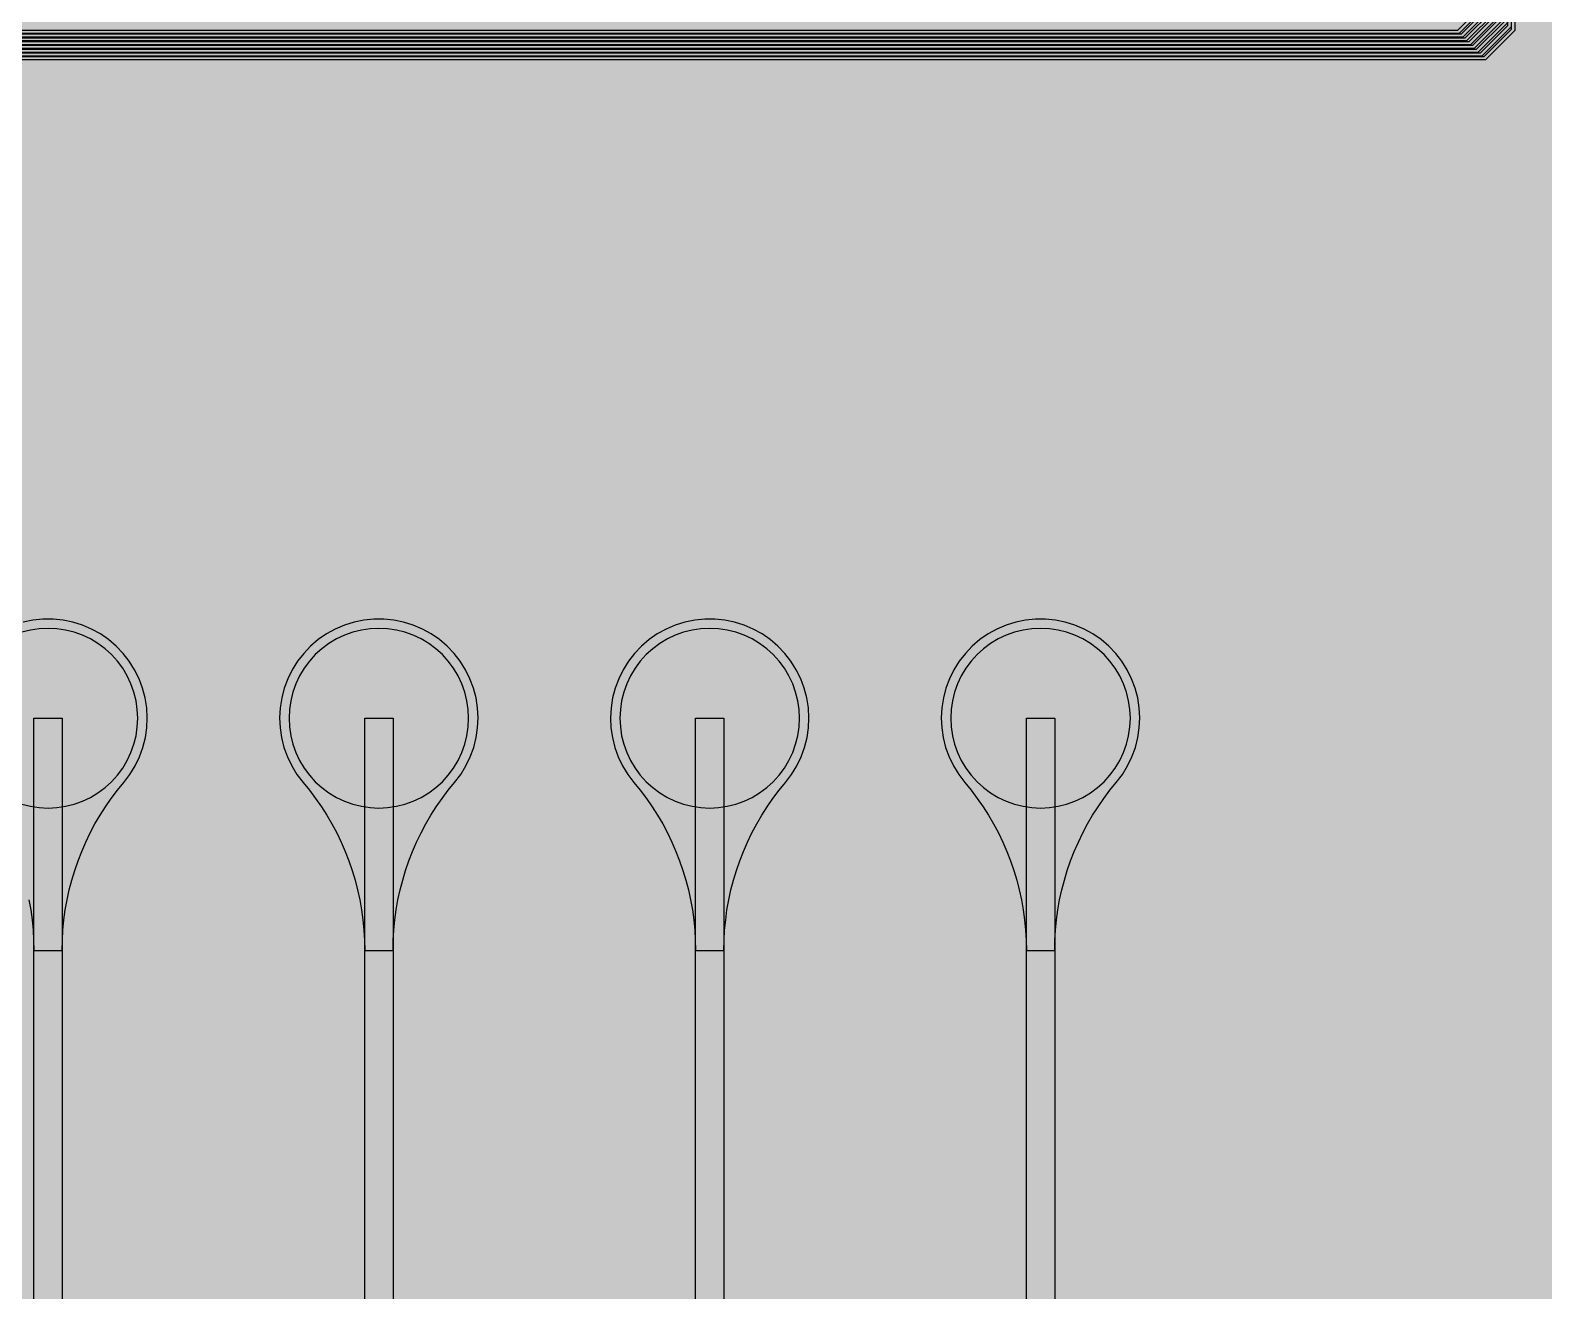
# Model space of a CAD drawing. Header units: metres. Extents: x -7231 to 10969, y -37556 to 1873.
# Drawn here: x 7913 to 9514, y -31537 to -30203 of the extents above; entities that cross this region are included whole.
import ezdxf

# ---------------------------------------------------------------- set-up
doc = ezdxf.new("R2010")
doc.units = ezdxf.units.M
for name, color, linetype in [('Metal1', 4, 'CONTINUOUS'), ('Metal2', 3, 'CONTINUOUS'), ('Polyimide', 7, 'CONTINUOUS'), ('Polyimide_Negative', 5, 'CONTINUOUS')]:
    doc.layers.add(name, color=color, linetype=linetype)

msp = doc.modelspace()

# ---------------------------------------------------------------- hatches: boundary and pattern name
at = {"layer": 'Polyimide'}
msp.add_hatch(color=7, dxfattribs=at).paths.add_polyline_path([(4065.7, -468), (4066.7, -502), (4068.5, -536), (4071.4, -570), (4075.5, -604), (4081, -638), (4088, -672), (4096.5, -706), (4106.6, -740), (4118.3, -774), (4131.6, -808), (4146.5, -842), (4162.9, -876), (4180.7, -910), (4199.8, -944), (4220.2, -978), (4241.7, -1012), (4264.2, -1046), (4287.5, -1080), (4311.5, -1114), (4336, -1148), (4360.9, -1182), (4385.9, -1216), (4410.9, -1250), (4435.7, -1284), (4460.2, -1318), (4484.2, -1352), (4507.5, -1385.9), (4530, -1419.9), (4551.5, -1453.9), (4571.9, -1487.9), (4591.1, -1521.9), (4608.9, -1555.9), (4625.3, -1589.9), (4640.1, -1623.9), (4653.4, -1657.9), (4665.1, -1691.9), (4675.2, -1725.9), (4683.7, -1759.9), (4690.7, -1793.9), (4696.2, -1827.9), (4700.3, -1861.9), (4703.2, -1895.9), (4705.1, -1929.9), (4706.1, -1963.9), (4706.4, -1997.9), (4706.5, -2031.9), (4706.5, -4793), (4710, -4838.4), (4720.2, -4882.7), (4737.1, -4925), (4760.1, -4964.2), (4788.9, -4999.5), (4822.6, -5030), (4860.5, -5055.1), (4901.8, -5074.2), (4901.8, -5074.2), (4970.7, -5105.2), (5034.7, -5145.3), (5092.8, -5193.5), (5143.8, -5249.2), (5186.9, -5311.2), (5221.2, -5378.4), (5246.2, -5449.7), (5261.4, -5523.7), (5266.5, -5599), (5261.4, -5674.3), (5246.2, -5748.3), (5221.2, -5819.6), (5186.9, -5886.8), (5143.8, -5948.8), (5092.8, -6004.5), (5034.7, -6052.7), (4970.7, -6092.8), (4901.8, -6123.8), (4860.5, -6142.9), (4822.6, -6168), (4788.9, -6198.5), (4760.1, -6233.8), (4737.1, -6273), (4720.2, -6315.3), (4710, -6359.6), (4706.5, -6405), (4706.5, -9221.5), (4710, -9266.9), (4720.2, -9311.2), (4737.1, -9353.5), (4760.1, -9392.7), (4788.9, -9428), (4822.6, -9458.5), (4860.5, -9483.6), (4901.8, -9502.7), (4970.7, -9533.7), (5034.7, -9573.8), (5092.8, -9622), (5143.8, -9677.7), (5186.9, -9739.7), (5221.2, -9806.9), (5246.2, -9878.2), (5261.4, -9952.2), (5266.5, -10027.5), (5261.4, -10102.8), (5246.2, -10176.8), (5221.2, -10248.1), (5186.9, -10315.3), (5143.8, -10377.3), (5092.8, -10433), (5034.7, -10481.2), (4970.7, -10521.3), (4901.8, -10552.3), (4860.5, -10571.4), (4822.6, -10596.5), (4788.9, -10627), (4760.1, -10662.3), (4737.1, -10701.5), (4720.2, -10743.8), (4710, -10788.1), (4706.5, -10833.5), (4706.5, -13650), (4710, -13695.4), (4720.2, -13739.7), (4737.1, -13782), (4760.1, -13821.2), (4788.9, -13856.5), (4822.6, -13887), (4860.5, -13912.1), (4901.8, -13931.2), (4970.7, -13962.2), (5034.7, -14002.2), (5092.8, -14050.5), (5143.8, -14106.2), (5186.9, -14168.2), (5221.2, -14235.4), (5246.2, -14306.7), (5261.4, -14380.7), (5266.5, -14456), (5261.4, -14531.3), (5246.2, -14605.3), (5221.2, -14676.5), (5186.9, -14743.8), (5143.8, -14805.8), (5092.8, -14861.5), (5034.7, -14909.7), (4970.7, -14949.8), (4901.8, -14980.8), (4860.5, -14999.9), (4822.6, -15025), (4788.9, -15055.5), (4760.1, -15090.8), (4737.1, -15130), (4720.2, -15172.3), (4710, -15216.6), (4706.5, -15262), (4706.5, -15456), (4720.9, -15750), (4764.1, -16041.3), (4835.7, -16326.8), (4934.9, -16604), (5060.7, -16870.2), (5212.1, -17122.7), (5387.5, -17359.2), (5585.2, -17577.3), (5803.3, -17775), (6039.8, -17950.4), (6292.3, -18101.8), (6558.4, -18227.6), (6835.6, -18326.8), (7121.2, -18398.3), (7412.4, -18441.5), (7706.5, -18456), (9969, -18456), (10047.4, -18459.8), (10125.1, -18471.4), (10201.2, -18490.4), (10275.2, -18516.9), (10346.1, -18550.5), (10413.5, -18590.8), (10476.5, -18637.6), (10534.7, -18690.3), (10587.4, -18748.5), (10634.2, -18811.5), (10674.5, -18878.9), (10708.1, -18949.8), (10734.6, -19023.8), (10753.6, -19099.9), (10765.2, -19177.6), (10769, -19256), (10769, -20895.8), (10730.2, -20951.4), (10694.6, -21009.1), (10662.2, -21068.6), (10633.2, -21129.9), (10607.6, -21192.7), (10585.5, -21256.7), (10566.9, -21322), (10552, -21388.1), (10540.8, -21455), (10533.4, -21522.3), (10529.6, -21590), (10529.6, -21657.8), (10533.4, -21725.5), (10540.8, -21792.9), (10552, -21859.7), (10566.9, -21925.9), (10585.5, -21991.1), (10607.6, -22055.2), (10633.2, -22117.9), (10662.2, -22179.2), (10694.6, -22238.7), (10730.2, -22296.4), (10769, -22352), (10769, -32454.2), (10728.7, -32510.5), (10691.7, -32568.9), (10658, -32629.3), (10627.8, -32691.6), (10601.2, -32755.4), (10578.2, -32820.7), (10558.9, -32887.1), (10543.4, -32954.5), (10531.8, -33022.7), (10524, -33091.4), (10520.1, -33160.5), (10520.1, -33229.7), (10524, -33298.8), (10531.8, -33367.5), (10543.4, -33435.7), (10558.9, -33503.1), (10578.2, -33569.5), (10601.2, -33634.8), (10627.8, -33698.6), (10658, -33760.8), (10691.7, -33821.3), (10728.7, -33879.7), (10769, -33936), (10769, -36556), (10765.2, -36634.4), (10753.6, -36712.1), (10734.6, -36788.2), (10708.1, -36862.1), (10674.5, -36933.1), (10634.2, -37000.5), (10587.4, -37063.5), (10534.7, -37121.7), (10476.5, -37174.4), (10413.5, -37221.2), (10346.1, -37261.5), (10275.2, -37295.1), (10201.2, -37321.6), (10125.1, -37340.6), (10047.4, -37352.1), (9969, -37356), (-6231, -37356), (-6309.4, -37352.1), (-6387.1, -37340.6), (-6463.2, -37321.6), (-6537.2, -37295.1), (-6608.1, -37261.5), (-6675.5, -37221.2), (-6738.5, -37174.4), (-6796.7, -37121.7), (-6849.4, -37063.5), (-6896.2, -37000.5), (-6936.5, -36933.1), (-6970.1, -36862.1), (-6996.6, -36788.2), (-7015.6, -36712.1), (-7027.2, -36634.4), (-7031, -36556), (-7031, -33936), (-6990.7, -33879.8), (-6953.7, -33821.3), (-6920, -33760.9), (-6889.8, -33698.6), (-6863.2, -33634.8), (-6840.2, -33569.5), (-6820.9, -33503.1), (-6805.4, -33435.7), (-6793.7, -33367.5), (-6785.9, -33298.8), (-6782, -33229.7), (-6782, -33160.5), (-6785.9, -33091.4), (-6793.7, -33022.7), (-6805.4, -32954.5), (-6820.9, -32887.1), (-6840.2, -32820.6), (-6863.2, -32755.4), (-6889.8, -32691.5), (-6920, -32629.3), (-6953.7, -32568.9), (-6990.7, -32510.4), (-7031, -32454.2), (-7031, -22364.8), (-6990.7, -22308.6), (-6953.7, -22250.1), (-6920, -22189.7), (-6889.8, -22127.5), (-6863.2, -22063.6), (-6840.2, -21998.4), (-6820.9, -21931.9), (-6805.4, -21864.5), (-6793.7, -21796.3), (-6785.9, -21727.6), (-6782, -21658.5), (-6782, -21589.3), (-6785.9, -21520.3), (-6793.7, -21451.5), (-6805.4, -21383.3), (-6820.9, -21315.9), (-6840.2, -21249.5), (-6863.2, -21184.2), (-6889.8, -21120.4), (-6920, -21058.1), (-6953.7, -20997.7), (-6990.7, -20939.3), (-7031, -20883), (-7031, -19256), (-7027.2, -19177.6), (-7015.6, -19099.9), (-6996.6, -19023.8), (-6970.1, -18949.8), (-6936.5, -18878.9), (-6896.2, -18811.5), (-6849.4, -18748.5), (-6796.7, -18690.3), (-6738.5, -18637.6), (-6675.5, -18590.8), (-6608.1, -18550.5), (-6537.2, -18516.9), (-6463.2, -18490.4), (-6387.1, -18471.4), (-6309.4, -18459.8), (-6231, -18456), (-3968.5, -18456), (-3674.4, -18441.5), (-3383.2, -18398.3), (-3097.6, -18326.8), (-2820.4, -18227.6), (-2554.3, -18101.8), (-2301.8, -17950.4), (-2065.3, -17775), (-1847.2, -17577.3), (-1649.5, -17359.2), (-1474.1, -17122.7), (-1322.7, -16870.2), (-1196.9, -16604), (-1097.7, -16326.8), (-1026.1, -16041.3), (-982.9, -15750), (-968.5, -15456), (-968.5, -15262), (-972, -15216.6), (-982.2, -15172.3), (-999.1, -15130), (-1022.1, -15090.8), (-1050.9, -15055.5), (-1084.6, -15025), (-1122.5, -14999.9), (-1163.8, -14980.8), (-1232.7, -14949.8), (-1296.7, -14909.7), (-1354.8, -14861.5), (-1405.8, -14805.8), (-1448.9, -14743.8), (-1483.2, -14676.5), (-1508.2, -14605.3), (-1523.4, -14531.3), (-1528.5, -14456), (-1523.4, -14380.7), (-1508.2, -14306.7), (-1483.2, -14235.4), (-1448.9, -14168.2), (-1405.8, -14106.2), (-1354.8, -14050.5), (-1296.7, -14002.2), (-1232.7, -13962.2), (-1163.8, -13931.2), (-1122.5, -13912.1), (-1084.6, -13887), (-1050.9, -13856.5), (-1022.1, -13821.2), (-999.1, -13782), (-982.2, -13739.7), (-972, -13695.4), (-968.5, -13650), (-968.5, -12309.6), (-972, -12264.3), (-982.2, -12219.9), (-999.1, -12177.7), (-1022.1, -12138.5), (-1050.9, -12103.2), (-1084.6, -12072.6), (-1122.5, -12047.5), (-1163.8, -12028.5), (-1232.7, -11997.4), (-1296.7, -11957.4), (-1354.8, -11909.1), (-1405.8, -11853.5), (-1448.9, -11791.5), (-1483.2, -11724.2), (-1508.2, -11653), (-1523.4, -11579), (-1528.5, -11503.7), (-1523.4, -11428.3), (-1508.2, -11354.4), (-1483.2, -11283.1), (-1448.9, -11215.9), (-1405.8, -11153.8), (-1354.8, -11098.2), (-1296.7, -11049.9), (-1232.7, -11009.9), (-1163.8, -10978.8), (-1122.5, -10959.8), (-1084.6, -10934.7), (-1050.9, -10904.1), (-1022.1, -10868.9), (-999.1, -10829.6), (-982.2, -10787.4), (-972, -10743), (-968.5, -10697.7), (-968.5, -9357.3), (-972, -9311.9), (-982.2, -9267.6), (-999.1, -9225.4), (-1022.1, -9186.1), (-1050.9, -9150.8), (-1084.6, -9120.3), (-1122.5, -9095.2), (-1163.8, -9076.2), (-1163.8, -9076.2), (-1232.7, -9045.1), (-1296.7, -9005.1), (-1354.8, -8956.8), (-1405.8, -8901.1), (-1448.9, -8839.1), (-1483.2, -8771.9), (-1508.2, -8700.6), (-1523.4, -8626.7), (-1528.5, -8551.3), (-1523.4, -8476), (-1508.2, -8402), (-1483.2, -8330.8), (-1448.9, -8263.5), (-1405.8, -8201.5), (-1354.8, -8145.9), (-1296.7, -8097.6), (-1232.7, -8057.6), (-1163.8, -8026.5), (-1163.8, -8026.5), (-1122.5, -8007.4), (-1084.6, -7982.4), (-1050.9, -7951.8), (-1022.1, -7916.5), (-999.1, -7877.3), (-982.2, -7835), (-972, -7790.7), (-968.5, -7745.4), (-968.5, -6405), (-972, -6359.6), (-982.2, -6315.3), (-999.1, -6273), (-1022.1, -6233.8), (-1050.9, -6198.5), (-1084.6, -6168), (-1122.5, -6142.9), (-1163.8, -6123.8), (-1163.8, -6123.8), (-1232.7, -6092.8), (-1296.7, -6052.7), (-1354.8, -6004.5), (-1405.8, -5948.8), (-1448.9, -5886.8), (-1483.2, -5819.6), (-1508.2, -5748.3), (-1523.4, -5674.3), (-1528.5, -5599), (-1523.4, -5523.7), (-1508.2, -5449.7), (-1483.2, -5378.4), (-1448.9, -5311.2), (-1405.8, -5249.2), (-1354.8, -5193.5), (-1296.7, -5145.3), (-1232.7, -5105.2), (-1163.8, -5074.2), (-1163.8, -5074.2), (-1122.5, -5055.1), (-1084.6, -5030), (-1050.9, -4999.5), (-1022.1, -4964.2), (-999.1, -4925), (-982.2, -4882.7), (-972, -4838.4), (-968.5, -4793), (-968.5, -2031.9), (-968.4, -1997.9), (-968.1, -1963.9), (-967.1, -1929.9), (-965.2, -1895.9), (-962.2, -1861.9), (-958, -1827.9), (-952.4, -1793.9), (-945.3, -1759.9), (-936.6, -1725.9), (-926.4, -1691.9), (-914.4, -1657.9), (-900.9, -1623.9), (-885.7, -1589.9), (-869.1, -1555.9), (-850.9, -1521.9), (-831.4, -1487.9), (-810.6, -1453.9), (-788.7, -1419.9), (-765.8, -1385.9), (-742.1, -1352), (-717.6, -1318), (-692.7, -1284), (-667.4, -1250), (-641.9, -1216), (-616.4, -1182), (-591.1, -1148), (-566.1, -1114), (-541.7, -1080), (-517.9, -1046), (-495, -1012), (-473.1, -978), (-452.4, -944), (-432.8, -910), (-414.7, -876), (-398, -842), (-382.9, -808), (-369.3, -774), (-357.4, -740), (-347.1, -706), (-338.4, -672), (-331.3, -638), (-325.7, -604), (-321.5, -570), (-318.6, -536), (-316.7, -502), (-315.7, -468), (-315.3, -434), (-315.2, -400), (-315.2, 401), (-315.2, 451), (-315.2, 1644), (-270.2, 1644), (-270, 1637.1), (-269.4, 1630.3), (-268.2, 1623.5), (-266.7, 1616.8), (-264.7, 1610.2), (-262.3, 1603.8), (-259.4, 1597.6), (-256.2, 1591.5), (-252.6, 1585.7), (-248.6, 1580.1), (-244.2, 1574.8), (-239.5, 1569.8), (-234.5, 1565.1), (-229.2, 1560.7), (-223.6, 1556.7), (-217.8, 1553.1), (-211.7, 1549.8), (-205.4, 1547), (-199, 1544.6), (-192.4, 1542.6), (-185.7, 1541), (-179, 1539.9), (-172.1, 1539.2), (-165.2, 1539), (-158.4, 1539.2), (-151.5, 1539.9), (-144.8, 1541), (-138.1, 1542.6), (-131.5, 1544.6), (-125.1, 1547), (-118.8, 1549.8), (-112.8, 1553.1), (-106.9, 1556.7), (-101.3, 1560.7), (-96, 1565.1), (-91, 1569.8), (-86.3, 1574.8), (-81.9, 1580.1), (-77.9, 1585.7), (-74.3, 1591.5), (-71.1, 1597.6), (-68.2, 1603.8), (-65.8, 1610.2), (-63.8, 1616.8), (-62.3, 1623.5), (-61.1, 1630.3), (-60.5, 1637.1), (-60.2, 1644), (1853, 1644), (1853, 1573), (3815.2, 1573), (3815.5, 1579.5), (3816.1, 1586.1), (3817.2, 1592.5), (3818.7, 1598.9), (3820.6, 1605.1), (3822.9, 1611.3), (3825.6, 1617.2), (3828.6, 1623), (3832.1, 1628.6), (3835.9, 1633.9), (3840.1, 1638.9), (3844.5, 1643.7), (3849.3, 1648.2), (3854.4, 1652.3), (3859.7, 1656.1), (3865.2, 1659.6), (3871, 1662.7), (3877, 1665.4), (3883.1, 1667.7), (3889.4, 1669.6), (3895.7, 1671.1), (3902.2, 1672.1), (3908.7, 1672.8), (3915.2, 1673), (3921.8, 1672.8), (3928.3, 1672.1), (3934.8, 1671.1), (3941.1, 1669.6), (3947.4, 1667.7), (3953.5, 1665.4), (3959.5, 1662.7), (3965.2, 1659.6), (3970.8, 1656.1), (3976.1, 1652.3), (3981.2, 1648.2), (3986, 1643.7), (3990.4, 1638.9), (3994.6, 1633.9), (3998.4, 1628.6), (4001.9, 1623), (4004.9, 1617.2), (4007.6, 1611.3), (4009.9, 1605.1), (4011.8, 1598.9), (4013.3, 1592.5), (4014.4, 1586.1), (4015, 1579.5), (4015.2, 1573), (4065.2, 1573), (4065.2, 451), (4065.2, 401), (4065.2, -400), (4065.3, -434), (4065.7, -468)])

# ---------------------------------------------------------------- linework, layer by layer
at = {"layer": 'Metal1'}
for points in [[(2128.8, -19211.9), (2128.8, -33202.3), (2157.7, -33231.3), (9450.8, -33231.3), (9479.8, -33202.3), (9479.8, -31831.7), (9450.8, -31802.8), (9010.8, -31802.8), (8976.6, -31773), (8966.5, -31636.9), (8966.5, -30931), (8996.5, -30931), (8996.5, -31636.9), (8986.4, -31769), (9012.2, -31799.2), (9452.2, -31799.2), (9483.2, -31830.3), (9483.2, -33203.7), (9452.2, -33234.8), (2156.3, -33234.8), (2125.2, -33203.7), (2125.2, -19211.9)], [(2136.8, -19211.9), (2136.8, -33194.3), (2165.7, -33223.2), (9442.8, -33223.2), (9471.8, -33194.3), (9471.8, -31839.7), (9442.8, -31810.7), (8660.8, -31810.7), (8626.6, -31781), (8616.5, -31643.3), (8616.5, -30931), (8646.5, -30931), (8646.5, -31643.3), (8636.4, -31777), (8662.2, -31807.2), (9444.2, -31807.2), (9475.3, -31838.3), (9475.3, -33195.7), (9444.2, -33226.8), (2164.3, -33226.8), (2133.2, -33195.7), (2133.2, -19211.9)], [(2144.8, -19211.9), (2144.8, -33186.3), (2173.7, -33215.3), (9434.8, -33215.3), (9463.8, -33186.3), (9463.8, -31847.7), (9434.8, -31818.7), (8310.8, -31818.7), (8276.6, -31789), (8266.5, -31649.7), (8266.5, -30931), (8296.5, -30931), (8296.5, -31649.7), (8286.4, -31785), (8312.2, -31815.2), (9436.2, -31815.2), (9467.2, -31846.3), (9467.2, -33187.7), (9436.2, -33218.8), (2172.3, -33218.8), (2141.2, -33187.7), (2141.2, -19211.9)], [(2152.8, -19211.9), (2152.8, -33178.3), (2181.7, -33207.2), (9426.8, -33207.2), (9455.8, -33178.3), (9455.8, -31855.7), (9426.8, -31826.8), (7960.8, -31826.8), (7926.6, -31797), (7916.5, -31656.1), (7916.5, -30931), (7946.5, -30931), (7946.5, -31656.1), (7936.4, -31793), (7962.2, -31823.2), (9428.2, -31823.2), (9459.3, -31854.3), (9459.3, -33179.7), (9428.2, -33210.8), (2180.3, -33210.8), (2149.2, -33179.7), (2149.2, -19211.9)], [(2384.8, -19211.9), (2384.8, -30202.3), (2413.7, -30231.2), (9450.8, -30231.2), (9479.8, -30202.3), (9479.8, -28831.7), (9450.8, -28802.8), (9010.8, -28802.8), (8976.6, -28773), (8966.5, -28636.9), (8966.5, -27931), (8996.5, -27931), (8996.5, -28636.9), (8986.4, -28769), (9012.2, -28799.2), (9452.2, -28799.2), (9483.2, -28830.3), (9483.2, -30203.7), (9452.2, -30234.7), (2412.3, -30234.7), (2381.2, -30203.7), (2381.2, -19211.9)], [(2392.8, -19211.9), (2392.8, -30194.3), (2421.7, -30223.2), (9442.8, -30223.2), (9471.8, -30194.3), (9471.8, -28839.7), (9442.8, -28810.7), (8660.8, -28810.7), (8626.6, -28781), (8616.5, -28643.3), (8616.5, -27931), (8646.5, -27931), (8646.5, -28643.3), (8636.4, -28777), (8662.2, -28807.2), (9444.2, -28807.2), (9475.3, -28838.3), (9475.3, -30195.7), (9444.2, -30226.7), (2420.3, -30226.7), (2389.2, -30195.7), (2389.2, -19211.9)], [(2400.8, -19211.9), (2400.8, -30186.3), (2429.7, -30215.2), (9434.8, -30215.2), (9463.8, -30186.3), (9463.8, -28847.7), (9434.8, -28818.7), (8310.8, -28818.7), (8276.6, -28789), (8266.5, -28649.7), (8266.5, -27931), (8296.5, -27931), (8296.5, -28649.7), (8286.4, -28785), (8312.2, -28815.2), (9436.2, -28815.2), (9467.2, -28846.3), (9467.2, -30187.7), (9436.2, -30218.8), (2428.3, -30218.8), (2397.2, -30187.7), (2397.2, -19211.9)], [(2408.8, -19211.9), (2408.8, -30178.3), (2437.7, -30207.2), (9426.8, -30207.2), (9455.8, -30178.3), (9455.8, -28855.7), (9426.8, -28826.8), (7960.8, -28826.8), (7926.6, -28797), (7916.5, -28656.1), (7916.5, -27931), (7946.5, -27931), (7946.5, -28656.1), (7936.4, -28793), (7962.2, -28823.2), (9428.2, -28823.2), (9459.3, -28854.3), (9459.3, -30179.7), (9428.2, -30210.7), (2436.3, -30210.7), (2405.2, -30179.7), (2405.2, -19211.9)], [(7911.3, -31123.2), (7913.2, -31133.8), (7914.6, -31144.4), (7915.7, -31155.1), (7916.3, -31165.8), (7916.5, -31176.6), (7946.5, -31176.6), (7946.5, -31176.6), (7946.7, -31165.8), (7947.3, -31155.1), (7948.4, -31144.4), (7949.8, -31133.8), (7951.7, -31123.2), (7954, -31112.7), (7956.7, -31102.4), (7959.8, -31092.1), (7963.3, -31081.9), (7967.2, -31071.9), (7971.5, -31062.1), (7976.1, -31052.4), (7981.2, -31042.9), (7986.6, -31033.6), (7992.3, -31024.6), (7998.4, -31015.8), (8004.9, -31007.2), (8011.6, -30998.9), (8018.1, -30990.4), (8023.6, -30981.4), (8028.2, -30971.8), (8031.9, -30961.9), (8034.5, -30951.6), (8036, -30941.1), (8036.5, -30930.5), (8035.9, -30919.9), (8034.3, -30909.4), (8031.6, -30899.2), (8027.8, -30889.3), (8023.1, -30879.8), (8017.5, -30870.8), (8011, -30862.4), (8003.7, -30854.7), (7995.6, -30847.8), (7986.9, -30841.8), (7977.6, -30836.7), (7967.9, -30832.5), (7957.7, -30829.3), (7947.4, -30827.2), (7936.8, -30826.1), (7926.2, -30826.1), (7915.6, -30827.2), (7905.3, -30829.3)]]:
    msp.add_lwpolyline(points, dxfattribs=at)
for points in [[(8296.5, -31176.6), (8296.7, -31165.8), (8297.3, -31155.1), (8298.4, -31144.4), (8299.8, -31133.8), (8301.7, -31123.2), (8304, -31112.7), (8306.7, -31102.4), (8309.8, -31092.1), (8313.3, -31081.9), (8317.2, -31071.9), (8321.5, -31062.1), (8326.1, -31052.4), (8331.2, -31042.9), (8336.6, -31033.6), (8342.3, -31024.6), (8348.4, -31015.8), (8354.9, -31007.2), (8361.6, -30998.9), (8368.1, -30990.4), (8373.6, -30981.4), (8378.2, -30971.8), (8381.9, -30961.9), (8384.5, -30951.6), (8386, -30941.1), (8386.5, -30930.5), (8385.9, -30919.9), (8384.3, -30909.4), (8381.6, -30899.2), (8377.8, -30889.3), (8373.1, -30879.8), (8367.5, -30870.8), (8361, -30862.4), (8353.7, -30854.7), (8345.6, -30847.8), (8336.9, -30841.8), (8327.6, -30836.7), (8317.9, -30832.5), (8307.7, -30829.3), (8297.4, -30827.2), (8286.8, -30826.1), (8276.2, -30826.1), (8265.6, -30827.2), (8255.3, -30829.3), (8245.1, -30832.5), (8235.4, -30836.7), (8226.1, -30841.8), (8217.4, -30847.8), (8209.3, -30854.7), (8202, -30862.4), (8195.5, -30870.8), (8189.9, -30879.8), (8185.2, -30889.3), (8181.4, -30899.2), (8178.7, -30909.4), (8177.1, -30919.9), (8176.5, -30930.5), (8177, -30941.1), (8178.5, -30951.6), (8181.1, -30961.9), (8184.8, -30971.8), (8189.4, -30981.4), (8194.9, -30990.4), (8201.4, -30998.9), (8208.1, -31007.2), (8214.6, -31015.8), (8220.7, -31024.6), (8226.4, -31033.6), (8231.8, -31042.9), (8236.9, -31052.4), (8241.5, -31062.1), (8245.8, -31071.9), (8249.7, -31081.9), (8253.2, -31092.1), (8256.3, -31102.4), (8259, -31112.7), (8261.3, -31123.2), (8263.2, -31133.8), (8264.6, -31144.4), (8265.7, -31155.1), (8266.3, -31165.8), (8266.5, -31176.6), (8296.5, -31176.6)], [(8646.5, -31176.6), (8646.7, -31165.8), (8647.3, -31155.1), (8648.4, -31144.4), (8649.8, -31133.8), (8651.7, -31123.2), (8654, -31112.7), (8656.7, -31102.4), (8659.8, -31092.1), (8663.3, -31081.9), (8667.2, -31071.9), (8671.5, -31062.1), (8676.1, -31052.4), (8681.2, -31042.9), (8686.6, -31033.6), (8692.3, -31024.6), (8698.4, -31015.8), (8704.9, -31007.2), (8711.6, -30998.9), (8718.1, -30990.4), (8723.6, -30981.4), (8728.2, -30971.8), (8731.9, -30961.9), (8734.5, -30951.6), (8736, -30941.1), (8736.5, -30930.5), (8735.9, -30919.9), (8734.3, -30909.4), (8731.6, -30899.2), (8727.8, -30889.3), (8723.1, -30879.8), (8717.5, -30870.8), (8711, -30862.4), (8703.7, -30854.7), (8695.6, -30847.8), (8686.9, -30841.8), (8677.6, -30836.7), (8667.9, -30832.5), (8657.7, -30829.3), (8647.4, -30827.2), (8636.8, -30826.1), (8626.2, -30826.1), (8615.6, -30827.2), (8605.3, -30829.3), (8595.1, -30832.5), (8585.4, -30836.7), (8576.1, -30841.8), (8567.4, -30847.8), (8559.3, -30854.7), (8552, -30862.4), (8545.5, -30870.8), (8539.9, -30879.8), (8535.2, -30889.3), (8531.4, -30899.2), (8528.7, -30909.4), (8527.1, -30919.9), (8526.5, -30930.5), (8527, -30941.1), (8528.5, -30951.6), (8531.1, -30961.9), (8534.8, -30971.8), (8539.4, -30981.4), (8544.9, -30990.4), (8551.4, -30998.9), (8558.1, -31007.2), (8564.6, -31015.8), (8570.7, -31024.6), (8576.4, -31033.6), (8581.8, -31042.9), (8586.9, -31052.4), (8591.5, -31062.1), (8595.8, -31071.9), (8599.7, -31081.9), (8603.2, -31092.1), (8606.3, -31102.4), (8609, -31112.7), (8611.3, -31123.2), (8613.2, -31133.8), (8614.6, -31144.4), (8615.7, -31155.1), (8616.3, -31165.8), (8616.5, -31176.6), (8646.5, -31176.6)], [(8996.5, -31176.6), (8996.7, -31165.8), (8997.3, -31155.1), (8998.4, -31144.4), (8999.8, -31133.8), (9001.7, -31123.2), (9004, -31112.7), (9006.7, -31102.4), (9009.8, -31092.1), (9013.3, -31081.9), (9017.2, -31071.9), (9021.5, -31062.1), (9026.1, -31052.4), (9031.2, -31042.9), (9036.6, -31033.6), (9042.3, -31024.6), (9048.4, -31015.8), (9054.9, -31007.2), (9061.6, -30998.9), (9068.1, -30990.4), (9073.6, -30981.4), (9078.2, -30971.8), (9081.9, -30961.9), (9084.5, -30951.6), (9086, -30941.1), (9086.5, -30930.5), (9085.9, -30919.9), (9084.3, -30909.4), (9081.6, -30899.2), (9077.8, -30889.3), (9073.1, -30879.8), (9067.5, -30870.8), (9061, -30862.4), (9053.7, -30854.7), (9045.6, -30847.8), (9036.9, -30841.8), (9027.6, -30836.7), (9017.9, -30832.5), (9007.7, -30829.3), (8997.4, -30827.2), (8986.8, -30826.1), (8976.2, -30826.1), (8965.6, -30827.2), (8955.3, -30829.3), (8945.1, -30832.5), (8935.4, -30836.7), (8926.1, -30841.8), (8917.4, -30847.8), (8909.3, -30854.7), (8902, -30862.4), (8895.5, -30870.8), (8889.9, -30879.8), (8885.2, -30889.3), (8881.4, -30899.2), (8878.7, -30909.4), (8877.1, -30919.9), (8876.5, -30930.5), (8877, -30941.1), (8878.5, -30951.6), (8881.1, -30961.9), (8884.8, -30971.8), (8889.4, -30981.4), (8894.9, -30990.4), (8901.4, -30998.9), (8908.1, -31007.2), (8914.6, -31015.8), (8920.7, -31024.6), (8926.4, -31033.6), (8931.8, -31042.9), (8936.9, -31052.4), (8941.5, -31062.1), (8945.8, -31071.9), (8949.7, -31081.9), (8953.2, -31092.1), (8956.3, -31102.4), (8959, -31112.7), (8961.3, -31123.2), (8963.2, -31133.8), (8964.6, -31144.4), (8965.7, -31155.1), (8966.3, -31165.8), (8966.5, -31176.6), (8996.5, -31176.6)]]:
    msp.add_lwpolyline(points, close=True, dxfattribs=at)
at = {"layer": 'Metal2'}
for points in [[(2388.7, -19211.9), (2388.7, -30198.3), (2417.7, -30227.2), (9446.8, -30227.2), (9475.8, -30198.3), (9475.8, -28835.7), (9446.8, -28806.8), (8970.2, -28806.8), (8910.8, -28796.5), (8795.9, -28681.6), (8817.1, -28660.4), (8927.8, -28771.1), (8970.8, -28803.2), (9448.2, -28803.2), (9479.3, -28834.3), (9479.3, -30199.7), (9448.2, -30230.7), (2416.3, -30230.7), (2385.2, -30199.7), (2385.2, -19211.9)], [(2396.7, -19211.9), (2396.7, -30190.3), (2425.7, -30219.2), (9438.8, -30219.2), (9467.8, -30190.3), (9467.8, -28843.7), (9438.8, -28814.8), (8628.2, -28814.8), (8568.9, -28804.3), (8565.9, -28801.6), (8445.9, -28681.6), (8467.1, -28660.4), (8587.1, -28780.4), (8585.6, -28779.3), (8628.8, -28811.2), (9440.2, -28811.2), (9471.2, -28842.3), (9471.2, -30191.7), (9440.2, -30222.7), (2424.3, -30222.7), (2393.2, -30191.7), (2393.2, -19211.9)], [(2404.7, -19211.9), (2404.7, -30182.3), (2433.7, -30211.2), (9430.8, -30211.2), (9459.8, -30182.3), (9459.8, -28851.7), (9430.8, -28822.7), (8286.2, -28822.7), (8228.2, -28810.4), (8215.9, -28801.6), (8095.9, -28681.6), (8117.1, -28660.4), (8237.1, -28780.4), (8242.4, -28789.1), (8286.8, -28819.2), (9432.2, -28819.2), (9463.2, -28850.3), (9463.2, -30183.7), (9432.2, -30214.7), (2432.3, -30214.7), (2401.2, -30183.7), (2401.2, -19211.9)], [(2412.7, -19211.9), (2412.7, -30174.3), (2441.7, -30203.2), (9422.8, -30203.2), (9451.8, -30174.3), (9451.8, -28859.7), (9422.8, -28830.7), (7944.2, -28830.7), (7887, -28817.1), (7865.9, -28801.6), (7745.9, -28681.6), (7767.1, -28660.4), (7887.1, -28780.4), (7899.5, -28798.4), (7944.8, -28827.2), (9424.2, -28827.2), (9455.2, -28858.3), (9455.2, -30175.7), (9424.2, -30206.8), (2440.3, -30206.8), (2409.2, -30175.7), (2409.2, -19211.9)]]:
    msp.add_lwpolyline(points, dxfattribs=at)
at = {"layer": 'Polyimide_Negative'}
msp.add_lwpolyline([(7903.9, -31021.9), (7913, -31024.2), (7922.2, -31025.5), (7931.5, -31026), (7940.8, -31025.5), (7950, -31024.2), (7959.1, -31021.9), (7967.9, -31018.8), (7976.3, -31014.8), (7984.3, -31010), (7991.8, -31004.4), (7998.7, -30998.2), (8004.9, -30991.3), (8010.5, -30983.8), (8015.3, -30975.8), (8019.3, -30967.4), (8022.4, -30958.6), (8024.7, -30949.5), (8026, -30940.3), (8026.5, -30931), (8026.5, -30931), (8026, -30921.7), (8024.7, -30912.5), (8022.4, -30903.4), (8019.3, -30894.6), (8015.3, -30886.2), (8010.5, -30878.2), (8004.9, -30870.7), (7998.7, -30863.8), (7991.8, -30857.6), (7984.3, -30852), (7976.3, -30847.2), (7967.9, -30843.2), (7959.1, -30840.1), (7950, -30837.8), (7940.8, -30836.5), (7931.5, -30836), (7922.2, -30836.5), (7913, -30837.8), (7903.9, -30840.1)], dxfattribs=at)
for points in [[(8376.5, -30931), (8376, -30921.7), (8374.7, -30912.5), (8372.4, -30903.4), (8369.3, -30894.6), (8365.3, -30886.2), (8360.5, -30878.2), (8354.9, -30870.7), (8348.7, -30863.8), (8341.8, -30857.6), (8334.3, -30852), (8326.3, -30847.2), (8317.9, -30843.2), (8309.1, -30840.1), (8300, -30837.8), (8290.8, -30836.5), (8281.5, -30836), (8272.2, -30836.5), (8263, -30837.8), (8253.9, -30840.1), (8245.1, -30843.2), (8236.7, -30847.2), (8228.7, -30852), (8221.2, -30857.6), (8214.3, -30863.8), (8208.1, -30870.7), (8202.5, -30878.2), (8197.7, -30886.2), (8193.7, -30894.6), (8190.6, -30903.4), (8188.3, -30912.5), (8187, -30921.7), (8186.5, -30931), (8187, -30940.3), (8188.3, -30949.5), (8190.6, -30958.6), (8193.7, -30967.4), (8197.7, -30975.8), (8202.5, -30983.8), (8208.1, -30991.3), (8214.3, -30998.2), (8221.2, -31004.4), (8228.7, -31010), (8236.7, -31014.8), (8245.1, -31018.8), (8253.9, -31021.9), (8263, -31024.2), (8272.2, -31025.5), (8281.5, -31026), (8290.8, -31025.5), (8300, -31024.2), (8309.1, -31021.9), (8317.9, -31018.8), (8326.3, -31014.8), (8334.3, -31010), (8341.8, -31004.4), (8348.7, -30998.2), (8354.9, -30991.3), (8360.5, -30983.8), (8365.3, -30975.8), (8369.3, -30967.4), (8372.4, -30958.6), (8374.7, -30949.5), (8376, -30940.3), (8376.5, -30931)], [(8726.5, -30931), (8726, -30921.7), (8724.7, -30912.5), (8722.4, -30903.4), (8719.3, -30894.6), (8715.3, -30886.2), (8710.5, -30878.2), (8704.9, -30870.7), (8698.7, -30863.8), (8691.8, -30857.6), (8684.3, -30852), (8676.3, -30847.2), (8667.9, -30843.2), (8659.1, -30840.1), (8650, -30837.8), (8640.8, -30836.5), (8631.5, -30836), (8622.2, -30836.5), (8613, -30837.8), (8603.9, -30840.1), (8595.1, -30843.2), (8586.7, -30847.2), (8578.7, -30852), (8571.2, -30857.6), (8564.3, -30863.8), (8558.1, -30870.7), (8552.5, -30878.2), (8547.7, -30886.2), (8543.7, -30894.6), (8540.6, -30903.4), (8538.3, -30912.5), (8537, -30921.7), (8536.5, -30931), (8537, -30940.3), (8538.3, -30949.5), (8540.6, -30958.6), (8543.7, -30967.4), (8547.7, -30975.8), (8552.5, -30983.8), (8558.1, -30991.3), (8564.3, -30998.2), (8571.2, -31004.4), (8578.7, -31010), (8586.7, -31014.8), (8595.1, -31018.8), (8603.9, -31021.9), (8613, -31024.2), (8622.2, -31025.5), (8631.5, -31026), (8640.8, -31025.5), (8650, -31024.2), (8659.1, -31021.9), (8667.9, -31018.8), (8676.3, -31014.8), (8684.3, -31010), (8691.8, -31004.4), (8698.7, -30998.2), (8704.9, -30991.3), (8710.5, -30983.8), (8715.3, -30975.8), (8719.3, -30967.4), (8722.4, -30958.6), (8724.7, -30949.5), (8726, -30940.3), (8726.5, -30931)], [(9076.5, -30931), (9076, -30921.7), (9074.7, -30912.5), (9072.4, -30903.4), (9069.3, -30894.6), (9065.3, -30886.2), (9060.5, -30878.2), (9054.9, -30870.7), (9048.7, -30863.8), (9041.8, -30857.6), (9034.3, -30852), (9026.3, -30847.2), (9017.9, -30843.2), (9009.1, -30840.1), (9000, -30837.8), (8990.8, -30836.5), (8981.5, -30836), (8972.2, -30836.5), (8963, -30837.8), (8953.9, -30840.1), (8945.1, -30843.2), (8936.7, -30847.2), (8928.7, -30852), (8921.2, -30857.6), (8914.3, -30863.8), (8908.1, -30870.7), (8902.5, -30878.2), (8897.7, -30886.2), (8893.7, -30894.6), (8890.6, -30903.4), (8888.3, -30912.5), (8887, -30921.7), (8886.5, -30931), (8887, -30940.3), (8888.3, -30949.5), (8890.6, -30958.6), (8893.7, -30967.4), (8897.7, -30975.8), (8902.5, -30983.8), (8908.1, -30991.3), (8914.3, -30998.2), (8921.2, -31004.4), (8928.7, -31010), (8936.7, -31014.8), (8945.1, -31018.8), (8953.9, -31021.9), (8963, -31024.2), (8972.2, -31025.5), (8981.5, -31026), (8990.8, -31025.5), (9000, -31024.2), (9009.1, -31021.9), (9017.9, -31018.8), (9026.3, -31014.8), (9034.3, -31010), (9041.8, -31004.4), (9048.7, -30998.2), (9054.9, -30991.3), (9060.5, -30983.8), (9065.3, -30975.8), (9069.3, -30967.4), (9072.4, -30958.6), (9074.7, -30949.5), (9076, -30940.3), (9076.5, -30931)]]:
    msp.add_lwpolyline(points, close=True, dxfattribs=at)

doc.saveas('drawing.dxf')
